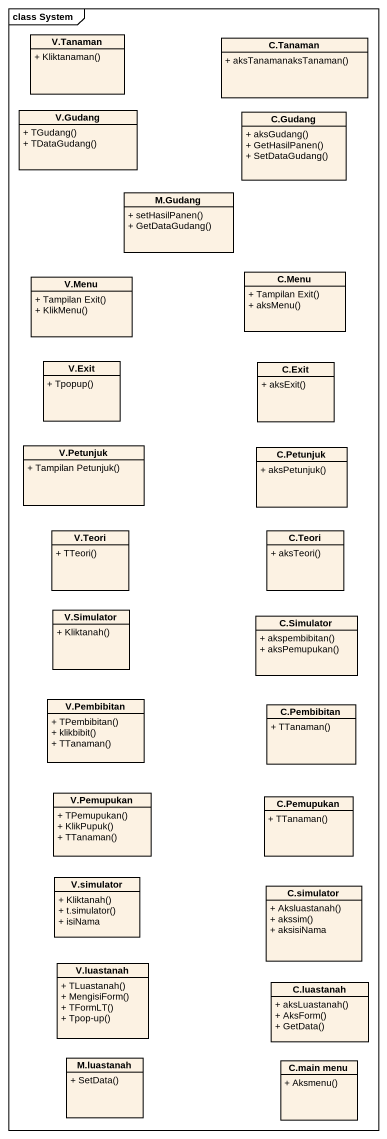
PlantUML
@startuml
mainframe class System
hide circle
hide empty members
skinparam classAttributeIconSize 0
class "V.Tanaman" as V_Tanaman {
  {field} + Kliktanaman()
}
class "C.Tanaman" as C_Tanaman {
  {field} + aksTanamanaksTanaman()
}
class "V.Gudang" as V_Gudang {
  {field} + TGudang()
  {field} + TDataGudang()
}
class "C.Gudang" as C_Gudang {
  {field} + aksGudang()
  {field} + GetHasilPanen()
  {field} + SetDataGudang()
}
class "M.Gudang" as M_Gudang {
  {field} + setHasilPanen()
  {field} + GetDataGudang()
}
class "C.Menu" as C_Menu {
  {field} + Tampilan Exit()
  {field} + aksMenu()
}
class "V.Menu" as V_Menu {
  {field} + Tampilan Exit()
  {field} + KlikMenu()
}
class "V.Exit" as V_Exit {
  {field} + Tpopup()
}
class "C.Exit" as C_Exit {
  {field} + aksExit()
}
class "V.Petunjuk" as V_Petunjuk {
  {field} + Tampilan Petunjuk()
}
class "C.Petunjuk" as C_Petunjuk {
  {field} + aksPetunjuk()
}
class "V.Teori" as V_Teori {
  {field} + TTeori()
}
class "C.Teori" as C_Teori {
  {field} + aksTeori()
}
class "V.Simulator" as V_Simulator {
  {field} + Kliktanah()
}
class "C.Simulator" as C_Simulator {
  {field} + akspembibitan()
  {field} + aksPemupukan()
}
class "V.Pembibitan" as V_Pembibitan {
  {field} + TPembibitan()
  {field} + klikbibit()
  {field} + TTanaman()
}
class "C.Pembibitan" as C_Pembibitan {
  {field} + TTanaman()
}
class "V.Pemupukan" as V_Pemupukan {
  {field} + TPemupukan()
  {field} + KlikPupuk()
  {field} + TTanaman()
}
class "C.Pemupukan" as C_Pemupukan {
  {field} + TTanaman()
}
class "V.simulator" as V_simulator {
  {field} + Kliktanah()
  {field} + t.simulator()
  + isiNama
}
class "C.simulator" as C_simulator {
  {field} + Aksluastanah()
  {field} + akssim()
  + aksisiNama
}
class "V.luastanah" as V_luastanah {
  {field} + TLuastanah()
  {field} + MengisiForm()
  {field} + TFormLT()
  {field} + Tpop-up()
}
class "C.luastanah" as C_luastanah {
  {field} + aksLuastanah()
  {field} + AksForm()
  {field} + GetData()
}
class "M.luastanah" as M_luastanah {
  {field} + SetData()
}
class "C.main menu" as C_main_menu {
  {field} + Aksmenu()
}
@enduml
